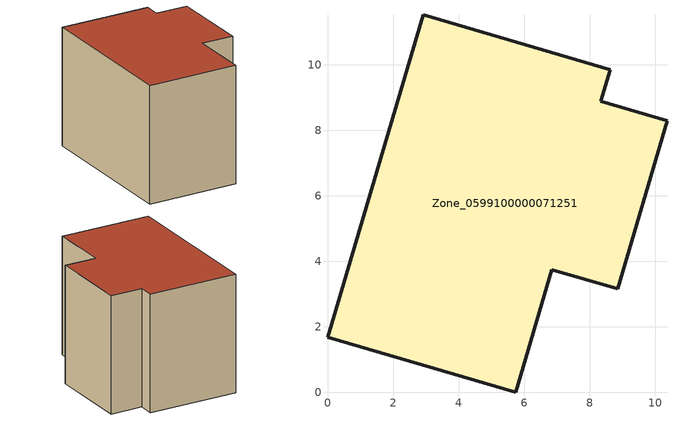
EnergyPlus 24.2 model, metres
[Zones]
Zone_0599100000071251
 floor ground (C_G): 0,1.68 2.93,11.52 8.63,9.84 8.35,8.88 10.37,8.29 8.86,3.15 6.84,3.74 5.75,0 z0.54
 wall outside (C_F): 2.93,11.52 0,1.68 5.75,0 6.84,3.74 8.86,3.15 10.37,8.29 8.35,8.88 8.63,9.84 2.93,11.52 z0.54:8.22
 roof outside (C_R): 8.86,3.15 10.37,8.29 8.35,8.88 8.63,9.84 2.93,11.52 0,1.68 5.75,0 6.84,3.74 z8.22
[BUILDING]
Pand.0599100000071251: North Axis=0; Terrain=City; Loads Convergence Tolerance Value=0.04; Temperature Convergence Tolerance Value=0.4; Solar Distribution=FullExterior; Maximum Number of Warmup Days=25; Minimum Number of Warmup Days=1
[Site:Location]
Rotterdam.The.Hague.AP_ZH_NLD Design_Conditions: Latitude=51.96; Longitude=4.45; Time Zone=1; Elevation=-4.5
[SITE:GROUNDTEMPERATURE:BUILDINGSURFACE]
18, 18, 18, 18, 18, 18, 18, 18, 18, 18, 18, 18
[MATERIAL] Thermal Absorptance=0.9; Solar Absorptance=0.7; Visible Absorptance=0.7
Name | Roughness | Thickness | Conductivity | Density | Specific Heat
G.TC.1965-1974 | MediumSmooth | 0.15 | 0.882353 | 540 | 1210
F.TC.1965-1974 | Rough | 0.3 | 0.697674 | 1920 | 840
R.TC.1965-1974 | MediumRough | 0.2 | 0.232558 | 1500 | 1000
[CONSTRUCTION]
C_G: G.TC.1965-1974
C_F: F.TC.1965-1974
C_R: R.TC.1965-1974
[ZONE]
Zone_0599100000071251: Type=1; Multiplier=1; Ceiling Height=Autocalculate; Volume=Autocalculate; Floor Area=autocalculate; Part of Total Floor Area=Yes
[ZONEINFILTRATION:DESIGNFLOWRATE]
Infil_Zone_0599100000071251: Zone or ZoneList or Space or SpaceList=Zone_0599100000071251; Schedule=AlwaysOn; Design Flow Rate Calculation Method=Flow/Area; Flow Rate per Floor Area=0.003; Constant Term Coefficient=1; Temperature Term Coefficient=0; Velocity Term Coefficient=0; Velocity Squared Term Coefficient=0
[HVACTEMPLATE:ZONE:IDEALLOADSAIRSYSTEM]
Zone_0599100000071251: Maximum Heating Supply Air Temperature=50; Minimum Cooling Supply Air Temperature=13; Maximum Heating Supply Air Humidity Ratio=0.0156; Minimum Cooling Supply Air Humidity Ratio=0.0077; Heating Limit=NoLimit; Cooling Limit=NoLimit; Dehumidification Control Type=ConstantSensibleHeatRatio; Cooling Sensible Heat Ratio=0.7; Dehumidification Setpoint=60; Humidification Control Type=None; Humidification Setpoint=30; Outdoor Air Method=None; Outdoor Air Flow Rate per Person=0.00944; Outdoor Air Flow Rate per Zone Floor Area=0; Outdoor Air Flow Rate per Zone=0; Demand Controlled Ventilation Type=None; Outdoor Air Economizer Type=NoEconomizer; Heat Recovery Type=None; Sensible Heat Recovery Effectiveness=0.7; Latent Heat Recovery Effectiveness=0.65
[ZONECONTROL:THERMOSTAT]
ThermostatControl_Zone_0599100000071251: Zone or ZoneList=Zone_0599100000071251; Control Type Schedule=DualSetpointControlType; Control 1=Thermostat_Zone_0599100000071251; Temperature Difference Between Cutout And Setpoint=0
[THERMOSTATSETPOINT:DUALSETPOINT]
Thermostat_Zone_0599100000071251: Heating Setpoint Temperature Schedule=HeatingSetpoint_Zone_0599100000071251; Cooling Setpoint Temperature Schedule=CoolingSetpoint_Zone_0599100000071251
[SCHEDULE:COMPACT]
HeatingSetpoint_Zone_0599100000071251: Through: 12/31, For: AllDays, Until: 24:00, 21
CoolingSetpoint_Zone_0599100000071251: Through: 12/31, For: AllDays, Until: 24:00, 24
DualSetpointControlType: Through: 12/31, For: AllDays, Until: 24:00, 4
AlwaysOn: Through: 12/31, For: AllDays, Until: 24:00, 1
